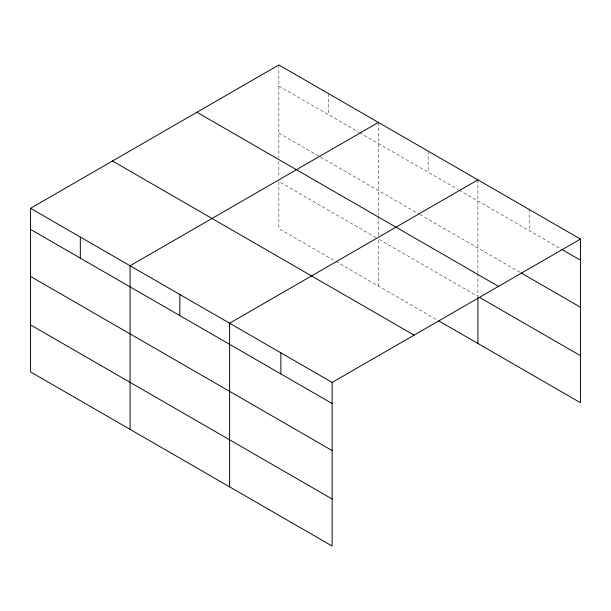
<?xml version="1.0" encoding="UTF-8"?>
<svg xmlns="http://www.w3.org/2000/svg" width="611" height="611" viewBox="0 0 611 611"><rect width="100%" height="100%" fill="white"/><g stroke="black" fill="none" stroke-linecap="round" stroke-linejoin="round"><path stroke-width="0.46" stroke-dasharray="3.06 2.29" d="M278.853 86.052L358.802 132.213M359.619 132.679L458.326 189.67M459.144 190.143L560.921 248.898M278.853 133.083L319.645 156.63M320.462 157.103L419.169 214.094M419.986 214.568L520.228 272.437M375.933 237.587L278.853 181.536L278.853 228.567L335.141 261.065M335.958 261.539L437.117 319.943M529.179 209.474L529.179 230.576M477.909 179.871L477.909 272.705M477.909 273.659L477.909 296.457L378.377 239L378.377 286.032M428.143 151.146L428.143 172.241M378.377 122.414L378.377 215.248M378.377 216.195L378.377 236.151M328.619 93.682L328.619 114.784M278.853 64.949L278.853 157.783M278.853 161.587L278.853 177.74"/><path stroke-width="0.92" d="M30.55 208.305L332.147 382.433L332.147 546.051L30.55 371.923L30.55 208.305L278.853 64.949L580.45 239.077L580.45 402.695L438.751 320.882M378.377 122.414L130.074 265.77L130.074 429.388M477.909 179.871L229.606 323.227L229.606 486.845M332.147 382.433L580.45 239.077M561.73 249.372L580.45 260.179M521.038 272.911L580.45 307.211M196.91 112.256L498.507 286.383M479.536 297.397L580.45 355.663M112.493 160.999L414.09 335.126M30.55 229.408L332.147 403.535M30.55 276.439L332.147 450.567M30.55 324.892L332.147 499.019M477.909 297.404L477.909 343.489M280.877 352.83L280.877 373.932M179.84 294.502L179.84 315.604M80.316 237.037L80.316 258.14"/></g></svg>
